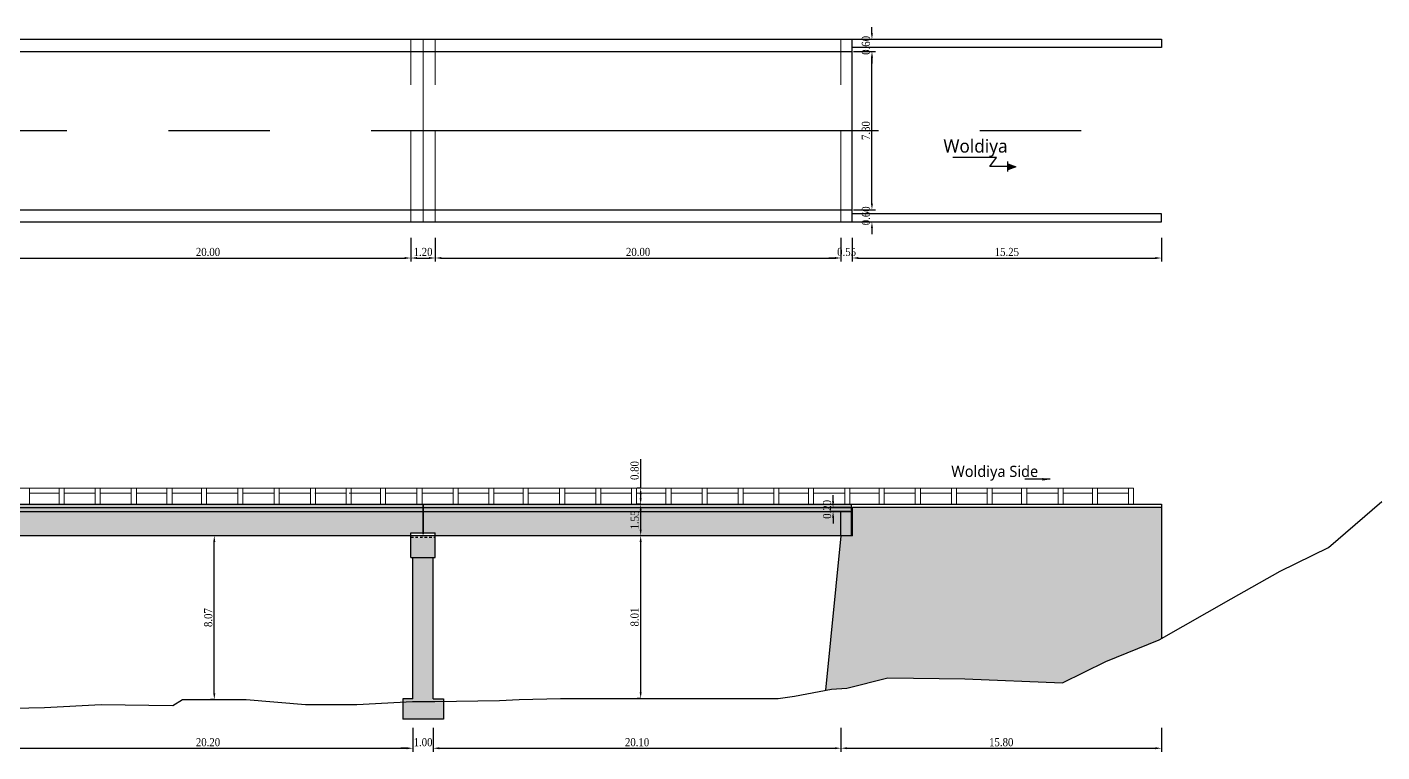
# Model space of a CAD drawing. Header units: inches. Extents: x 3 to 183, y 4 to 79.
# Drawn here: x 116.2 to 183, y 6.4 to 42.2 of the extents above; entities that cross this region are included whole.
import ezdxf

# ---------------------------------------------------------------- set-up
doc = ezdxf.new("R2010")
doc.units = ezdxf.units.IN
doc.header["$MEASUREMENT"] = 0
for name, pattern in [('CENTER', [2, 1.25, -0.25, 0.25, -0.25]), ('HIDDEN', [0.375, 0.25, -0.125]), ('HIDDEN2', [0.1875, 0.125, -0.0625])]:
    doc.linetypes.add(name, pattern=pattern)
doc.layers.add('center line', color=251, linetype='CENTER')
doc.layers.add('Direction', color=6, linetype='Continuous')
for name, color, linetype, lineweight in [('dima', 7, 'Continuous', 0), ('hatch1', 251, 'Continuous', 0), ('Raling', 5, 'Continuous', 15), ('SUBSTR', 4, 'Continuous', 25), ('TEXT', 1, 'Continuous', 13)]:
    doc.layers.add(name, color=color, linetype=linetype, lineweight=lineweight)
doc.styles.get("Standard").update_dxf_attribs({"font": 'GARA.TTF', "height": 0.4})
doc.dimstyles.get("Standard").update_dxf_attribs({"dimtxt": 0.6, "dimasz": 0.3, "dimexe": 0.18, "dimexo": 0.0625, "dimgap": 0.09, "dimtad": 1, "dimzin": 0, "dimdsep": 46, "dimtxsty": 'Standard', "dimcen": 0.09, "dimclrd": 253, "dimclre": 21, "dimadec": 0, "dimazin": 0, "dimtfac": 1, "dimtix": 1, "dimtofl": 0, "dimtmove": 0, "dimatfit": 3, "dimfxl": 1, "dimfxlon": 1, "dimtolj": 1, "dimtzin": 0, "dimarcsym": 0})

# ---------------------------------------------------------------- blocks, each defined once
blk = doc.blocks.new('*D80')
at = {"layer": 'Defpoints', "color": 0}
for p in [(115.16, 32.562), (135.16, 32.562), (135.16, 30.783)]:
    blk.add_point(p, dxfattribs=at)
at = {"layer": 'dima', "color": 21, "lineweight": -2}
for p, q in [((115.16, 31.783), (115.16, 30.603)), ((135.16, 31.783), (135.16, 30.603))]:
    blk.add_line(p, q, dxfattribs=at)
at = {"layer": 'dima', "color": 253, "lineweight": -2}
blk.add_line((115.46, 30.783), (134.86, 30.783), dxfattribs=at)
at = {"layer": 'dima', "color": 253}
for points in [[(115.46, 30.833), (115.46, 30.733), (115.16, 30.783)], [(134.86, 30.833), (134.86, 30.733), (135.16, 30.783)]]:
    blk.add_solid(points, dxfattribs=at)
at = {"layer": 'dima', "color": 0, "insert": (125.16, 31.078), "char_height": 0.4, "attachment_point": 5}
blk.add_mtext('\\A1;20.00', dxfattribs=at)
blk = doc.blocks.new('*D81')
at = {"layer": 'Defpoints', "color": 0}
for p in [(135.16, 32.562), (136.36, 32.562), (136.36, 30.783)]:
    blk.add_point(p, dxfattribs=at)
at = {"layer": 'dima', "color": 21, "lineweight": -2}
for p, q in [((135.16, 31.783), (135.16, 30.603)), ((136.36, 31.783), (136.36, 30.603))]:
    blk.add_line(p, q, dxfattribs=at)
at = {"layer": 'dima', "color": 253, "lineweight": -2}
blk.add_line((135.46, 30.783), (136.06, 30.783), dxfattribs=at)
at = {"layer": 'dima', "color": 253}
for points in [[(135.46, 30.833), (135.46, 30.733), (135.16, 30.783)], [(136.06, 30.833), (136.06, 30.733), (136.36, 30.783)]]:
    blk.add_solid(points, dxfattribs=at)
at = {"layer": 'dima', "color": 0, "insert": (135.76, 31.078), "char_height": 0.4, "attachment_point": 5}
blk.add_mtext('\\A1;1.20', dxfattribs=at)
blk = doc.blocks.new('*D82')
at = {"layer": 'Defpoints', "color": 0}
for p in [(136.36, 32.562), (156.36, 32.562), (156.36, 30.783)]:
    blk.add_point(p, dxfattribs=at)
at = {"layer": 'dima', "color": 21, "lineweight": -2}
for p, q in [((136.36, 31.783), (136.36, 30.603)), ((156.36, 31.783), (156.36, 30.603))]:
    blk.add_line(p, q, dxfattribs=at)
at = {"layer": 'dima', "color": 253, "lineweight": -2}
blk.add_line((136.66, 30.783), (156.06, 30.783), dxfattribs=at)
at = {"layer": 'dima', "color": 253}
for points in [[(136.66, 30.833), (136.66, 30.733), (136.36, 30.783)], [(156.06, 30.833), (156.06, 30.733), (156.36, 30.783)]]:
    blk.add_solid(points, dxfattribs=at)
at = {"layer": 'dima', "color": 0, "insert": (146.36, 31.078), "char_height": 0.4, "attachment_point": 5}
blk.add_mtext('\\A1;20.00', dxfattribs=at)
blk = doc.blocks.new('*D83')
at = {"layer": 'Defpoints', "color": 0}
for p in [(156.36, 32.562), (156.914, 32.562), (156.914, 30.783)]:
    blk.add_point(p, dxfattribs=at)
at = {"layer": 'dima', "color": 21, "lineweight": -2}
for p, q in [((156.36, 31.783), (156.36, 30.603)), ((156.914, 31.783), (156.914, 30.603))]:
    blk.add_line(p, q, dxfattribs=at)
at = {"layer": 'dima', "color": 253, "lineweight": -2}
for p, q in [((156.06, 30.783), (155.76, 30.783)), ((157.214, 30.783), (157.514, 30.783))]:
    blk.add_line(p, q, dxfattribs=at)
at = {"layer": 'dima', "color": 253}
for points in [[(156.06, 30.833), (156.06, 30.733), (156.36, 30.783)], [(157.214, 30.833), (157.214, 30.733), (156.914, 30.783)]]:
    blk.add_solid(points, dxfattribs=at)
at = {"layer": 'dima', "color": 0, "insert": (156.637, 31.078), "char_height": 0.4, "attachment_point": 5}
blk.add_mtext('\\A1;0.55', dxfattribs=at)
blk = doc.blocks.new('*D84')
at = {"layer": 'Defpoints', "color": 0}
for p in [(156.914, 32.562), (172.16, 32.562), (172.16, 30.783)]:
    blk.add_point(p, dxfattribs=at)
at = {"layer": 'dima', "color": 21, "lineweight": -2}
for p, q in [((156.914, 31.783), (156.914, 30.603)), ((172.16, 31.783), (172.16, 30.603))]:
    blk.add_line(p, q, dxfattribs=at)
at = {"layer": 'dima', "color": 253, "lineweight": -2}
blk.add_line((157.214, 30.783), (171.86, 30.783), dxfattribs=at)
at = {"layer": 'dima', "color": 253}
for points in [[(157.214, 30.833), (157.214, 30.733), (156.914, 30.783)], [(171.86, 30.833), (171.86, 30.733), (172.16, 30.783)]]:
    blk.add_solid(points, dxfattribs=at)
at = {"layer": 'dima', "color": 0, "insert": (164.537, 31.078), "char_height": 0.4, "attachment_point": 5}
blk.add_mtext('\\A1;15.25', dxfattribs=at)
blk = doc.blocks.new('*D85')
at = {"layer": 'Defpoints', "color": 0}
for p in [(156.914, 33.162), (157.887, 33.162), (156.914, 32.562)]:
    blk.add_point(p, dxfattribs=at)
at = {"layer": 'dima', "color": 253, "lineweight": -2}
for p, q in [((157.887, 33.462), (157.887, 33.762)), ((157.887, 32.262), (157.887, 31.962))]:
    blk.add_line(p, q, dxfattribs=at)
at = {"layer": 'dima', "color": 21, "lineweight": -2}
for p, q in [((156.976, 33.162), (158.067, 33.162)), ((156.976, 32.562), (158.067, 32.562))]:
    blk.add_line(p, q, dxfattribs=at)
at = {"layer": 'dima', "color": 253}
for points in [[(157.837, 33.462), (157.937, 33.462), (157.887, 33.162)], [(157.837, 32.262), (157.937, 32.262), (157.887, 32.562)]]:
    blk.add_solid(points, dxfattribs=at)
at = {"layer": 'dima', "color": 0, "insert": (157.592, 32.862), "char_height": 0.4, "attachment_point": 5, "rotation": 90}
blk.add_mtext('\\A1;0.60', dxfattribs=at)
blk = doc.blocks.new('*D86')
at = {"layer": 'Defpoints', "color": 0}
for p in [(156.914, 40.962), (157.887, 40.962), (156.914, 33.162)]:
    blk.add_point(p, dxfattribs=at)
at = {"layer": 'dima', "color": 21, "lineweight": -2}
for p, q in [((156.976, 40.962), (158.067, 40.962)), ((156.976, 33.162), (158.067, 33.162))]:
    blk.add_line(p, q, dxfattribs=at)
at = {"layer": 'dima', "color": 253, "lineweight": -2}
blk.add_line((157.887, 33.462), (157.887, 40.662), dxfattribs=at)
at = {"layer": 'dima', "color": 253}
for points in [[(157.837, 40.662), (157.937, 40.662), (157.887, 40.962)], [(157.837, 33.462), (157.937, 33.462), (157.887, 33.162)]]:
    blk.add_solid(points, dxfattribs=at)
at = {"layer": 'dima', "color": 0, "insert": (157.592, 37.062), "char_height": 0.4, "attachment_point": 5, "rotation": 90}
blk.add_mtext('\\A1;7.80', dxfattribs=at)
blk = doc.blocks.new('*D87')
at = {"layer": 'Defpoints', "color": 0}
for p in [(156.914, 41.562), (157.887, 41.562), (156.914, 40.962)]:
    blk.add_point(p, dxfattribs=at)
at = {"layer": 'dima', "color": 253, "lineweight": -2}
for p, q in [((157.887, 41.862), (157.887, 42.162)), ((157.887, 40.662), (157.887, 40.362))]:
    blk.add_line(p, q, dxfattribs=at)
at = {"layer": 'dima', "color": 21, "lineweight": -2}
for p, q in [((156.976, 41.562), (158.067, 41.562)), ((156.976, 40.962), (158.067, 40.962))]:
    blk.add_line(p, q, dxfattribs=at)
at = {"layer": 'dima', "color": 253}
for points in [[(157.837, 41.862), (157.937, 41.862), (157.887, 41.562)], [(157.837, 40.662), (157.937, 40.662), (157.887, 40.962)]]:
    blk.add_solid(points, dxfattribs=at)
at = {"layer": 'dima', "color": 0, "insert": (157.592, 41.262), "char_height": 0.4, "attachment_point": 5, "rotation": 90}
blk.add_mtext('\\A1;0.60', dxfattribs=at)
blk = doc.blocks.new('*D97')
at = {"layer": 'Defpoints', "color": 0}
for p in [(115.06, 9.055), (135.26, 9.055), (135.26, 6.625)]:
    blk.add_point(p, dxfattribs=at)
at = {"layer": 'dima', "color": 21, "lineweight": -2}
for p, q in [((115.06, 7.625), (115.06, 6.445)), ((135.26, 7.625), (135.26, 6.445))]:
    blk.add_line(p, q, dxfattribs=at)
at = {"layer": 'dima', "color": 253, "lineweight": -2}
blk.add_line((115.36, 6.625), (134.96, 6.625), dxfattribs=at)
at = {"layer": 'dima', "color": 253}
for points in [[(115.36, 6.675), (115.36, 6.575), (115.06, 6.625)], [(134.96, 6.675), (134.96, 6.575), (135.26, 6.625)]]:
    blk.add_solid(points, dxfattribs=at)
at = {"layer": 'dima', "color": 0, "insert": (125.16, 6.919), "char_height": 0.4, "attachment_point": 5}
blk.add_mtext('\\A1;20.20', dxfattribs=at)
blk = doc.blocks.new('*D98')
at = {"layer": 'Defpoints', "color": 0}
for p in [(135.26, 9.055), (136.26, 9.055), (136.26, 6.625)]:
    blk.add_point(p, dxfattribs=at)
at = {"layer": 'dima', "color": 21, "lineweight": -2}
for p, q in [((135.26, 7.625), (135.26, 6.445)), ((136.26, 7.625), (136.26, 6.445))]:
    blk.add_line(p, q, dxfattribs=at)
at = {"layer": 'dima', "color": 253, "lineweight": -2}
for p, q in [((134.96, 6.625), (134.66, 6.625)), ((136.56, 6.625), (136.86, 6.625))]:
    blk.add_line(p, q, dxfattribs=at)
at = {"layer": 'dima', "color": 253}
for points in [[(134.96, 6.675), (134.96, 6.575), (135.26, 6.625)], [(136.56, 6.675), (136.56, 6.575), (136.26, 6.625)]]:
    blk.add_solid(points, dxfattribs=at)
at = {"layer": 'dima', "color": 0, "insert": (135.76, 6.919), "char_height": 0.4, "attachment_point": 5}
blk.add_mtext('\\A1;1.00', dxfattribs=at)
blk = doc.blocks.new('*D99')
at = {"layer": 'Defpoints', "color": 0}
for p in [(156.36, 17.096), (136.26, 9.055), (156.36, 6.625)]:
    blk.add_point(p, dxfattribs=at)
at = {"layer": 'dima', "color": 21, "lineweight": -2}
for p, q in [((136.26, 7.625), (136.26, 6.445)), ((156.36, 7.625), (156.36, 6.445))]:
    blk.add_line(p, q, dxfattribs=at)
at = {"layer": 'dima', "color": 253, "lineweight": -2}
blk.add_line((136.56, 6.625), (156.06, 6.625), dxfattribs=at)
at = {"layer": 'dima', "color": 253}
for points in [[(136.56, 6.675), (136.56, 6.575), (136.26, 6.625)], [(156.06, 6.675), (156.06, 6.575), (156.36, 6.625)]]:
    blk.add_solid(points, dxfattribs=at)
at = {"layer": 'dima', "color": 0, "insert": (146.31, 6.919), "char_height": 0.4, "attachment_point": 5}
blk.add_mtext('\\A1;20.10', dxfattribs=at)
blk = doc.blocks.new('*D100')
at = {"layer": 'Defpoints', "color": 0}
for p in [(156.36, 17.096), (172.16, 12.03), (172.16, 6.625)]:
    blk.add_point(p, dxfattribs=at)
at = {"layer": 'dima', "color": 21, "lineweight": -2}
for p, q in [((156.36, 7.625), (156.36, 6.445)), ((172.16, 7.625), (172.16, 6.445))]:
    blk.add_line(p, q, dxfattribs=at)
at = {"layer": 'dima', "color": 253, "lineweight": -2}
blk.add_line((156.66, 6.625), (171.86, 6.625), dxfattribs=at)
at = {"layer": 'dima', "color": 253}
for points in [[(156.66, 6.675), (156.66, 6.575), (156.36, 6.625)], [(171.86, 6.675), (171.86, 6.575), (172.16, 6.625)]]:
    blk.add_solid(points, dxfattribs=at)
at = {"layer": 'dima', "color": 0, "insert": (164.26, 6.919), "char_height": 0.4, "attachment_point": 5}
blk.add_mtext('\\A1;15.80', dxfattribs=at)
blk = doc.blocks.new('*D107')
at = {"layer": 'Defpoints', "color": 0}
for p in [(125.47, 17.096), (125.47, 17.096), (125.47, 9.029)]:
    blk.add_point(p, dxfattribs=at)
at = {"layer": 'dima', "color": 21, "lineweight": -2}
for p, q in [((125.47, 17.096), (125.29, 17.096)), ((125.47, 9.029), (125.29, 9.029))]:
    blk.add_line(p, q, dxfattribs=at)
at = {"layer": 'dima', "color": 253, "lineweight": -2}
blk.add_line((125.47, 9.329), (125.47, 16.796), dxfattribs=at)
at = {"layer": 'dima', "color": 253}
for points in [[(125.42, 16.796), (125.52, 16.796), (125.47, 17.096)], [(125.42, 9.329), (125.52, 9.329), (125.47, 9.029)]]:
    blk.add_solid(points, dxfattribs=at)
at = {"layer": 'dima', "color": 0, "insert": (125.175, 13.063), "char_height": 0.4, "attachment_point": 5, "rotation": 90}
blk.add_mtext('\\A1;8.07', dxfattribs=at)
blk = doc.blocks.new('*D108')
at = {"layer": 'Defpoints', "color": 0}
for p in [(146.487, 17.096), (146.487, 17.096), (146.487, 9.082)]:
    blk.add_point(p, dxfattribs=at)
at = {"layer": 'dima', "color": 21, "lineweight": -2}
for p, q in [((146.487, 17.096), (146.307, 17.096)), ((146.487, 9.082), (146.307, 9.082))]:
    blk.add_line(p, q, dxfattribs=at)
at = {"layer": 'dima', "color": 253, "lineweight": -2}
blk.add_line((146.487, 9.382), (146.487, 16.796), dxfattribs=at)
at = {"layer": 'dima', "color": 253}
for points in [[(146.437, 16.796), (146.537, 16.796), (146.487, 17.096)], [(146.437, 9.382), (146.537, 9.382), (146.487, 9.082)]]:
    blk.add_solid(points, dxfattribs=at)
at = {"layer": 'dima', "color": 0, "insert": (146.192, 13.089), "char_height": 0.4, "attachment_point": 5, "rotation": 90}
blk.add_mtext('\\A1;8.01', dxfattribs=at)
blk = doc.blocks.new('*D109')
at = {"layer": 'Defpoints', "color": 0}
for p in [(146.487, 18.645), (146.487, 18.645), (146.487, 17.096)]:
    blk.add_point(p, dxfattribs=at)
at = {"layer": 'dima', "color": 21, "lineweight": -2}
for p, q in [((146.487, 18.645), (146.307, 18.645)), ((146.487, 17.096), (146.307, 17.096))]:
    blk.add_line(p, q, dxfattribs=at)
at = {"layer": 'dima', "color": 253, "lineweight": -2}
blk.add_line((146.487, 17.396), (146.487, 18.345), dxfattribs=at)
at = {"layer": 'dima', "color": 253}
for points in [[(146.437, 18.345), (146.537, 18.345), (146.487, 18.645)], [(146.437, 17.396), (146.537, 17.396), (146.487, 17.096)]]:
    blk.add_solid(points, dxfattribs=at)
at = {"layer": 'dima', "color": 0, "insert": (146.192, 17.871), "char_height": 0.4, "attachment_point": 5, "rotation": 90}
blk.add_mtext('\\A1;1.55', dxfattribs=at)
blk = doc.blocks.new('*D110')
at = {"layer": 'Defpoints', "color": 0}
for p in [(146.487, 19.445), (146.487, 19.445), (146.487, 18.645)]:
    blk.add_point(p, dxfattribs=at)
at = {"layer": 'dima', "color": 253, "lineweight": -2}
for p, q in [((146.487, 19.445), (146.487, 20.876)), ((146.487, 18.945), (146.487, 19.145))]:
    blk.add_line(p, q, dxfattribs=at)
at = {"layer": 'dima', "color": 21, "lineweight": -2}
for p, q in [((146.487, 19.445), (146.307, 19.445)), ((146.487, 18.645), (146.307, 18.645))]:
    blk.add_line(p, q, dxfattribs=at)
at = {"layer": 'dima', "color": 253}
for points in [[(146.437, 19.145), (146.537, 19.145), (146.487, 19.445)], [(146.437, 18.945), (146.537, 18.945), (146.487, 18.645)]]:
    blk.add_solid(points, dxfattribs=at)
at = {"layer": 'dima', "color": 0, "insert": (146.192, 20.311), "char_height": 0.4, "attachment_point": 5, "rotation": 90}
blk.add_mtext('\\A1;0.80', dxfattribs=at)
blk = doc.blocks.new('*D111')
at = {"layer": 'Defpoints', "color": 0}
for p in [(155.971, 18.495), (156.88, 18.495), (156.88, 18.295)]:
    blk.add_point(p, dxfattribs=at)
at = {"layer": 'dima', "color": 253, "lineweight": -2}
for p, q in [((155.971, 18.795), (155.971, 19.095)), ((155.971, 17.995), (155.971, 17.695))]:
    blk.add_line(p, q, dxfattribs=at)
at = {"layer": 'dima', "color": 21, "lineweight": -2}
for p, q in [((156.818, 18.495), (155.791, 18.495)), ((156.818, 18.295), (155.791, 18.295))]:
    blk.add_line(p, q, dxfattribs=at)
at = {"layer": 'dima', "color": 253}
for points in [[(155.921, 18.795), (156.021, 18.795), (155.971, 18.495)], [(155.921, 17.995), (156.021, 17.995), (155.971, 18.295)]]:
    blk.add_solid(points, dxfattribs=at)
at = {"layer": 'dima', "color": 0, "insert": (155.677, 18.395), "char_height": 0.4, "attachment_point": 5, "rotation": 90}
blk.add_mtext('\\A1;0.20', dxfattribs=at)

msp = doc.modelspace()

# ---------------------------------------------------------------- hatches: boundary and pattern name
at = {"layer": 'hatch1', "linetype": 'Continuous'}
h = msp.add_hatch(dxfattribs=at)
h.set_pattern_fill('AR-CONC', color=256, scale=0.29, style=0)
h.set_pattern_definition([(50, (0, 0), (2.080055, -0.181981), [0.2175, -2.3925]), (355, (0, 0), (-0.40238, 2.181357), [0.174, -1.914]), (100.4514, (0.1733, -0.0152), (1.677677, 1.999375), [0.184847, -2.033312]), (46.1842, (0, 0.58), (3.095, -0.480005), [0.32625, -3.58875]), (96.6356, (0.258, 0.54), (2.71052, 2.82494), [0.27727, -3.04997]), (351.1842, (0, 0.58), (2.71052, 2.824944), [0.261, -2.871]), (21, (0.29, 0.435), (1.73103, -1.167595), [0.2175, -2.3925]), (326, (0.29, 0.435), (0.705614, 2.102935), [0.174, -1.914]), (71.4514, (0.4343, 0.3377), (2.436646, 0.935338), [0.184847, -2.033312]), (37.5, (0, 0), (0.0352636, 0.9653922), [0, -1.8908, 0, -1.943, 0, -1.92125]), (7.5, (0, 0), (0.7629017, 1.143794), [0, -1.1078, 0, -1.8473, 0, -0.73225]), (327.5, (-0.6467, 0), (1.548085, -0.065409), [0, -0.725, 0, -2.262, 0, -3.0015]), (317.5, (-0.9367, 0), (1.69124, 0.290304), [0, -0.9425, 0, -1.5022, 0, -2.1315])])
h.paths.add_polyline_path([(156.88, 18.295), (156.36, 18.295), (156.36, 17.096), (156.88, 17.096)], flags=17)
h.paths.add_polyline_path([(29.839, 18.316), (29.789, 18.316), (29.789, 17.096), (29.839, 17.096)], flags=17)
h.paths.add_polyline_path([(50.95, 18.295), (30.36, 18.295), (30.36, 17.096), (50.36, 17.096), (50.36, 17.236), (50.95, 17.236), (50.95, 17.276), (50.95, 17.276)])
h.paths.add_polyline_path([(72.15, 18.295), (50.97, 18.295), (50.97, 17.276), (50.97, 17.276), (50.97, 17.236), (51.56, 17.236), (51.56, 17.096), (71.56, 17.096), (71.56, 17.235), (72.15, 17.235), (72.15, 17.276), (72.15, 17.276)])
h.paths.add_polyline_path([(50.95, 18.495), (29.839, 18.495), (29.839, 18.316), (30.36, 18.316), (30.36, 18.295), (50.95, 18.295)])
h.paths.add_polyline_path([(50.95, 18.645), (29.839, 18.645), (29.839, 18.495), (50.95, 18.495)])
h.paths.add_polyline_path([(51.56, 17.023), (50.36, 17.023), (50.36, 16.023), (51.56, 16.023)])
h.paths.add_polyline_path([(50.95, 17.236), (50.36, 17.236), (50.36, 17.096), (50.95, 17.096)], flags=16)
h.paths.add_polyline_path([(51.56, 17.236), (50.97, 17.236), (50.97, 17.096), (51.56, 17.096)])
h.paths.add_polyline_path([(51.46, 16.023), (50.46, 16.023), (50.46, 9.055), (49.96, 9.055), (49.96, 8.055), (51.96, 8.055), (51.96, 9.055), (51.46, 9.055)])
h.paths.add_polyline_path([(72.15, 18.645), (50.97, 18.645), (50.97, 18.495), (72.15, 18.495)])
h.paths.add_polyline_path([(72.15, 18.495), (50.97, 18.495), (50.97, 18.295), (72.15, 18.295)])
h.paths.add_polyline_path([(93.35, 18.295), (72.17, 18.295), (72.17, 17.275), (72.17, 17.275), (72.17, 17.235), (72.76, 17.235), (72.76, 17.096), (92.76, 17.096), (92.76, 17.235), (93.35, 17.235), (93.35, 17.276), (93.35, 17.276)])
h.paths.add_polyline_path([(93.35, 18.495), (72.17, 18.495), (72.17, 18.295), (93.35, 18.295)])
h.paths.add_polyline_path([(93.35, 18.645), (72.17, 18.645), (72.17, 18.495), (93.35, 18.495)])
h.paths.add_polyline_path([(135.75, 18.295), (114.57, 18.295), (114.57, 17.275), (114.57, 17.275), (114.57, 17.235), (115.16, 17.235), (115.16, 17.096), (135.16, 17.096), (135.16, 17.235), (135.75, 17.235), (135.75, 17.276), (135.75, 17.276)])
h.paths.add_polyline_path([(114.55, 18.295), (93.37, 18.295), (93.37, 17.275), (93.37, 17.275), (93.37, 17.235), (93.96, 17.235), (93.96, 17.096), (113.96, 17.096), (113.96, 17.235), (114.55, 17.235), (114.55, 17.276), (114.55, 17.276)])
h.paths.add_polyline_path([(114.55, 18.495), (93.37, 18.495), (93.37, 18.295), (114.55, 18.295)])
h.paths.add_polyline_path([(114.55, 18.645), (93.37, 18.645), (93.37, 18.495), (114.55, 18.495)])
h.paths.add_polyline_path([(135.75, 18.495), (114.57, 18.495), (114.57, 18.295), (135.75, 18.295)])
h.paths.add_polyline_path([(135.75, 18.645), (114.57, 18.645), (114.57, 18.495), (135.75, 18.495)])
h.paths.add_polyline_path([(156.36, 18.295), (135.77, 18.295), (135.77, 17.275), (135.77, 17.275), (135.77, 17.235), (136.36, 17.235), (136.36, 17.096), (156.36, 17.096)])
h.paths.add_polyline_path([(156.88, 18.495), (135.77, 18.495), (135.77, 18.295), (156.88, 18.295)])
h.paths.add_polyline_path([(156.88, 18.645), (135.77, 18.645), (135.77, 18.495), (156.88, 18.495)])
h.paths.add_polyline_path([(72.76, 17.022), (71.56, 17.022), (71.56, 16.022), (72.76, 16.022)])
h.paths.add_polyline_path([(72.66, 16.022), (71.66, 16.022), (71.66, 9.055), (71.16, 9.055), (71.16, 8.055), (73.16, 8.055), (73.16, 9.055), (72.66, 9.055)])
h.paths.add_polyline_path([(93.86, 16.022), (92.86, 16.022), (92.86, 9.055), (92.36, 9.055), (92.36, 8.055), (94.36, 8.055), (94.36, 9.055), (93.86, 9.055)])
h.paths.add_polyline_path([(93.96, 17.022), (92.76, 17.022), (92.76, 16.022), (93.96, 16.022)])
h.paths.add_polyline_path([(115.06, 16.022), (114.06, 16.022), (114.06, 9.055), (113.56, 9.055), (113.56, 8.055), (115.56, 8.055), (115.56, 9.055), (115.06, 9.055)])
h.paths.add_polyline_path([(115.16, 17.022), (113.96, 17.022), (113.96, 16.022), (115.16, 16.022)])
h.paths.add_polyline_path([(136.26, 16.022), (135.26, 16.022), (135.26, 9.055), (134.76, 9.055), (134.76, 8.055), (136.76, 8.055), (136.76, 9.055), (136.26, 9.055)])
h.paths.add_polyline_path([(136.36, 17.022), (135.16, 17.022), (135.16, 16.022), (136.36, 16.022)])
h.paths.add_polyline_path([(155.598, 9.479), (155.893, 9.537), (156.652, 9.587), (158.675, 10.093), (162.469, 10.042), (167.274, 9.84), (169.416, 10.904), (172.046, 11.965), (172.16, 12.03), (172.16, 18.502), (156.93, 18.502), (156.93, 17.096), (156.36, 17.096)])
h.paths.add_polyline_path([(11.86, 12.782), (16.051, 11.155), (19.339, 10.195), (22.476, 9.487), (28.242, 9.285), (30.872, 9.235), (31.146, 9.235), (30.36, 17.096), (29.789, 17.096), (29.789, 18.502), (11.86, 18.502)])
at = {"layer": 'TEXT'}
h = msp.add_hatch(color=256, dxfattribs=at)
h.set_gradient(color1=(0, 0, 255), one_color=1, tint=1)
h.paths.add_polyline_path([(164.972, 35.276), (164.59, 35.426), (164.59, 35.123)])

# ---------------------------------------------------------------- linework, layer by layer
at = {"linetype": 'HIDDEN2', "ltscale": 0.25}
for p, q in [((135.75, 17.276), (135.75, 17.096)), ((135.77, 17.276), (135.77, 17.096))]:
    msp.add_line(p, q, dxfattribs=at)
msp.add_line((135.75, 17.096), (135.77, 17.096))
at = {"color": 3, "linetype": 'HIDDEN', "ltscale": 30}
msp.add_lwpolyline([(113.872, 8.574), (117.109, 8.625), (119.891, 8.776), (123.432, 8.726), (123.902, 9.029), (127.038, 9.029), (129.972, 8.777), (132.501, 8.777), (135.233, 8.928), (136.345, 8.928), (139.532, 8.979), (140.493, 9.029), (142.539, 9.082), (145.827, 9.082), (148.407, 9.082), (151.088, 9.082), (153.263, 9.082), (154.072, 9.183), (155.893, 9.537), (156.652, 9.587), (158.675, 10.093), (162.469, 10.042), (167.274, 9.84), (169.416, 10.904), (172.046, 11.965), (175.587, 13.987), (178.015, 15.351), (180.392, 16.514), (183.023, 18.788)], dxfattribs=at)
at = {"layer": 'center line', "ltscale": 20}
msp.add_line((13.205, 37.062), (169.906, 37.062), dxfattribs=at)
at = {"layer": 'Direction', "color": 6, "linetype": 'Continuous'}
for p, q in [((164.021, 35.735), (161.868, 35.735)), ((163.694, 35.29), (164.021, 35.735)), ((164.718, 35.292), (163.694, 35.29))]:
    msp.add_line(p, q, dxfattribs=at)
at = {"layer": 'Direction', "color": 6, "linetype": 'Continuous', "ltscale": 10}
msp.add_line((164.59, 35.047), (164.59, 35.537), dxfattribs=at)
at = {"layer": 'Direction', "color": 4, "linetype": 'Continuous', "ltscale": 10}
for p, q in [((164.59, 35.426), (164.972, 35.276)), ((164.972, 35.276), (164.59, 35.123))]:
    msp.add_line(p, q, dxfattribs=at)
at = {"layer": 'hatch1', "linetype": 'HIDDEN', "ltscale": 18}
for p, q in [((135.16, 32.562), (135.16, 41.562)), ((136.36, 32.562), (136.36, 41.562)), ((156.36, 32.562), (156.36, 41.562))]:
    msp.add_line(p, q, dxfattribs=at)
at = {"layer": 'hatch1', "ltscale": 18}
msp.add_line((135.76, 32.562), (135.76, 41.562), dxfattribs=at)
at = {"layer": 'Raling'}
for p, q in [((93.221, 19.445), (133.914, 19.445)), ((116.368, 18.645), (116.368, 19.445)), ((117.817, 18.645), (117.817, 19.445)), ((118.067, 18.645), (118.067, 19.445)), ((119.596, 18.645), (119.596, 19.445)), ((119.846, 18.645), (119.846, 19.445)), ((121.379, 18.645), (121.379, 19.445)), ((121.629, 18.645), (121.629, 19.445)), ((123.137, 18.645), (123.137, 19.445)), ((123.387, 18.645), (123.387, 19.445)), ((124.836, 18.645), (124.836, 19.445)), ((125.086, 18.645), (125.086, 19.445)), ((126.63, 18.645), (126.63, 19.445)), ((126.63, 18.645), (126.63, 19.445)), ((126.63, 19.445), (170.786, 19.445)), ((126.88, 18.645), (126.88, 19.445)), ((126.88, 18.645), (126.88, 19.445)), ((128.425, 18.645), (128.425, 19.445)), ((128.675, 18.645), (128.675, 19.445)), ((130.208, 18.645), (130.208, 19.445)), ((130.458, 18.645), (130.458, 19.445)), ((131.966, 18.645), (131.966, 19.445)), ((132.216, 18.645), (132.216, 19.445)), ((133.664, 18.645), (133.664, 19.445)), ((133.914, 18.645), (133.914, 19.445)), ((135.459, 18.645), (135.459, 19.445)), ((135.709, 18.645), (135.709, 19.445)), ((137.242, 18.645), (137.242, 19.445)), ((137.492, 18.645), (137.492, 19.445)), ((139, 18.645), (139, 19.445)), ((139.25, 18.645), (139.25, 19.445)), ((140.698, 18.645), (140.698, 19.445)), ((140.948, 18.645), (140.948, 19.445)), ((142.493, 18.645), (142.493, 19.445)), ((142.743, 18.645), (142.743, 19.445)), ((144.276, 18.645), (144.276, 19.445)), ((144.526, 18.645), (144.526, 19.445)), ((146.034, 18.645), (146.034, 19.445)), ((146.284, 18.645), (146.284, 19.445)), ((147.732, 18.645), (147.732, 19.445)), ((147.982, 18.645), (147.982, 19.445)), ((149.512, 18.645), (149.512, 19.445)), ((149.762, 18.645), (149.762, 19.445)), ((151.295, 18.645), (151.295, 19.445)), ((151.545, 18.645), (151.545, 19.445)), ((153.053, 18.645), (153.053, 19.445)), ((153.303, 18.645), (153.303, 19.445)), ((154.751, 18.645), (154.751, 19.445)), ((155.001, 18.645), (155.001, 19.445)), ((156.546, 18.645), (156.546, 19.445)), ((156.796, 18.645), (156.796, 19.445)), ((158.244, 18.645), (158.244, 19.445)), ((158.494, 18.645), (158.494, 19.445)), ((160.024, 18.645), (160.024, 19.445)), ((160.274, 18.645), (160.274, 19.445)), ((161.807, 18.645), (161.807, 19.445)), ((162.057, 18.645), (162.057, 19.445)), ((163.565, 18.645), (163.565, 19.445)), ((163.815, 18.645), (163.815, 19.445)), ((165.263, 18.645), (165.263, 19.445)), ((165.513, 18.645), (165.513, 19.445)), ((167.058, 18.645), (167.058, 19.445)), ((167.308, 18.645), (167.308, 19.445)), ((168.756, 18.645), (168.756, 19.445)), ((169.006, 18.645), (169.006, 19.445)), ((170.536, 18.645), (170.536, 19.445)), ((170.786, 18.645), (170.786, 19.445)), ((117.817, 19.195), (116.368, 19.195)), ((118.052, 19.195), (119.596, 19.195)), ((119.846, 19.195), (121.379, 19.195)), ((123.137, 19.195), (121.629, 19.195)), ((124.836, 19.195), (123.387, 19.195)), ((125.086, 19.195), (126.63, 19.195)), ((126.88, 19.195), (128.413, 19.195)), ((126.88, 19.195), (128.425, 19.195)), ((130.171, 19.195), (128.663, 19.195)), ((130.171, 19.195), (128.663, 19.195)), ((128.675, 19.195), (130.208, 19.195)), ((131.87, 19.195), (130.421, 19.195)), ((131.966, 19.195), (130.458, 19.195)), ((132.12, 19.195), (133.664, 19.195)), ((133.664, 19.195), (132.216, 19.195)), ((133.914, 19.195), (135.459, 19.195)), ((135.709, 19.195), (137.242, 19.195)), ((139, 19.195), (137.492, 19.195)), ((140.698, 19.195), (139.25, 19.195)), ((140.948, 19.195), (142.493, 19.195)), ((142.743, 19.195), (144.276, 19.195)), ((146.034, 19.195), (144.526, 19.195)), ((147.732, 19.195), (146.284, 19.195)), ((147.967, 19.195), (149.512, 19.195)), ((149.762, 19.195), (151.295, 19.195)), ((153.053, 19.195), (151.545, 19.195)), ((154.751, 19.195), (153.303, 19.195)), ((155.001, 19.195), (156.546, 19.195)), ((158.244, 19.195), (156.796, 19.195)), ((158.479, 19.195), (160.024, 19.195)), ((160.274, 19.195), (161.807, 19.195)), ((163.565, 19.195), (162.057, 19.195)), ((165.263, 19.195), (163.815, 19.195)), ((165.513, 19.195), (167.058, 19.195)), ((168.756, 19.195), (167.308, 19.195)), ((168.991, 19.195), (170.536, 19.195))]:
    msp.add_line(p, q, dxfattribs=at)
at = {"layer": 'SUBSTR', "linetype": 'Continuous'}
for p, q in [((30.36, 41.562), (156.36, 41.562)), ((156.36, 41.562), (172.16, 41.562)), ((156.914, 32.562), (156.914, 41.562)), ((172.16, 41.562), (172.16, 41.162)), ((29.805, 40.962), (156.914, 40.962)), ((172.16, 41.162), (156.914, 41.162)), ((29.805, 33.162), (156.914, 33.162)), ((172.16, 32.962), (156.914, 32.962)), ((172.16, 32.562), (172.16, 32.962)), ((30.36, 32.562), (156.36, 32.562)), ((156.36, 32.562), (172.16, 32.562)), ((29.839, 18.645), (170.786, 18.645)), ((29.839, 18.495), (156.88, 18.495)), ((30.36, 18.295), (156.88, 18.295)), ((135.75, 18.645), (135.75, 17.275)), ((135.77, 18.645), (135.77, 17.275)), ((156.36, 17.096), (156.36, 18.295)), ((156.88, 17.096), (156.88, 18.645)), ((156.93, 17.096), (156.93, 18.502)), ((156.93, 18.502), (172.16, 18.502)), ((170.786, 18.645), (172.16, 18.645)), ((172.16, 18.645), (172.16, 18.502)), ((172.16, 18.502), (172.16, 12.03)), ((156.93, 17.096), (29.789, 17.096)), ((156.36, 17.096), (155.598, 9.479)), ((135.26, 9.055), (135.26, 16.022)), ((136.26, 9.055), (136.26, 16.022)), ((135.26, 9.055), (134.76, 9.055)), ((134.76, 9.055), (134.76, 8.055)), ((136.26, 9.055), (136.76, 9.055)), ((136.76, 9.055), (136.76, 8.055)), ((136.76, 8.055), (134.76, 8.055))]:
    msp.add_line(p, q, dxfattribs=at)
at = {"layer": 'SUBSTR'}
for p, q in [((135.16, 16.022), (135.16, 17.235)), ((135.16, 17.235), (136.36, 17.235)), ((136.36, 16.022), (136.36, 17.235)), ((135.16, 16.022), (136.36, 16.022))]:
    msp.add_line(p, q, dxfattribs=at)
at = {"layer": 'SUBSTR', "linetype": 'HIDDEN2'}
msp.add_line((135.16, 17.022), (136.36, 17.022), dxfattribs=at)

# ---------------------------------------------------------------- texts
at = {"layer": 'TEXT', "width": 5.1366, "attachment_point": 1}
for s, insert, char_height in [('{\\fSegoe UI|b0|i0|c0|p34;Woldiya}', (161.411, 36.628), 0.65), ('{\\fSegoe UI|b0|i0|c0|p34;Woldiya Side}', (161.796, 20.544), 0.55)]:
    msp.add_mtext(s, dxfattribs=dict(at, insert=insert, char_height=char_height))

# ---------------------------------------------------------------- dimensions: what is measured, and where the dimension line sits
at = {"layer": 'dima'}
for base, p1, p2, picture, middle in [((157.887, 41.562), (156.914, 40.962), (156.914, 41.562), '*D87', (157.592, 41.262)), ((157.887, 40.962), (156.914, 33.162), (156.914, 40.962), '*D86', (157.592, 37.062)), ((157.887, 33.162), (156.914, 32.562), (156.914, 33.162), '*D85', (157.592, 32.862)), ((155.971, 18.495), (156.88, 18.295), (156.88, 18.495), '*D111', (155.677, 18.395)), ((146.487, 18.645), (146.487, 17.096), (146.487, 18.645), '*D109', (146.192, 17.871)), ((125.47, 17.096), (125.47, 9.029), (125.47, 17.096), '*D107', (125.175, 13.063)), ((146.487, 17.096), (146.487, 9.082), (146.487, 17.096), '*D108', (146.192, 13.089))]:
    dim = msp.add_linear_dim(base=base, p1=p1, p2=p2, angle=90, dimstyle='Standard', dxfattribs=at)
    dim.commit()
    dim.dimension.update_dxf_attribs({"geometry": picture, "text_midpoint": middle})
for base, p1, p2, picture, middle in [((135.16, 30.783), (115.16, 32.562), (135.16, 32.562), '*D80', (125.16, 31.078)), ((136.36, 30.783), (135.16, 32.562), (136.36, 32.562), '*D81', (135.76, 31.078)), ((156.36, 30.783), (136.36, 32.562), (156.36, 32.562), '*D82', (146.36, 31.078)), ((156.914, 30.783), (156.36, 32.562), (156.914, 32.562), '*D83', (156.637, 31.078)), ((172.16, 30.783), (156.914, 32.562), (172.16, 32.562), '*D84', (164.537, 31.078)), ((156.36, 6.625), (136.26, 9.055), (156.36, 17.096), '*D99', (146.31, 6.919)), ((172.16, 6.625), (156.36, 17.096), (172.16, 12.03), '*D100', (164.26, 6.919)), ((135.26, 6.625), (115.06, 9.055), (135.26, 9.055), '*D97', (125.16, 6.919)), ((136.26, 6.625), (135.26, 9.055), (136.26, 9.055), '*D98', (135.76, 6.919))]:
    dim = msp.add_linear_dim(base=base, p1=p1, p2=p2, dimstyle='Standard', dxfattribs=at)
    dim.commit()
    dim.dimension.update_dxf_attribs({"geometry": picture, "text_midpoint": middle})
dim = msp.add_linear_dim(base=(146.487, 19.445), p1=(146.487, 18.645), p2=(146.487, 19.445), angle=90, dimstyle='Standard', dxfattribs=at)
dim.commit()
dim.dimension.update_dxf_attribs({"geometry": '*D110', "text_midpoint": (146.487, 20.311), "dimtype": 160})

# ---------------------------------------------------------------- leaders
msp.add_leader([(166.677, 19.877), (165.421, 19.877)], dimstyle='Standard', override={"dimasz": 0.4, "dimtad": 0})

doc.saveas('drawing.dxf')
